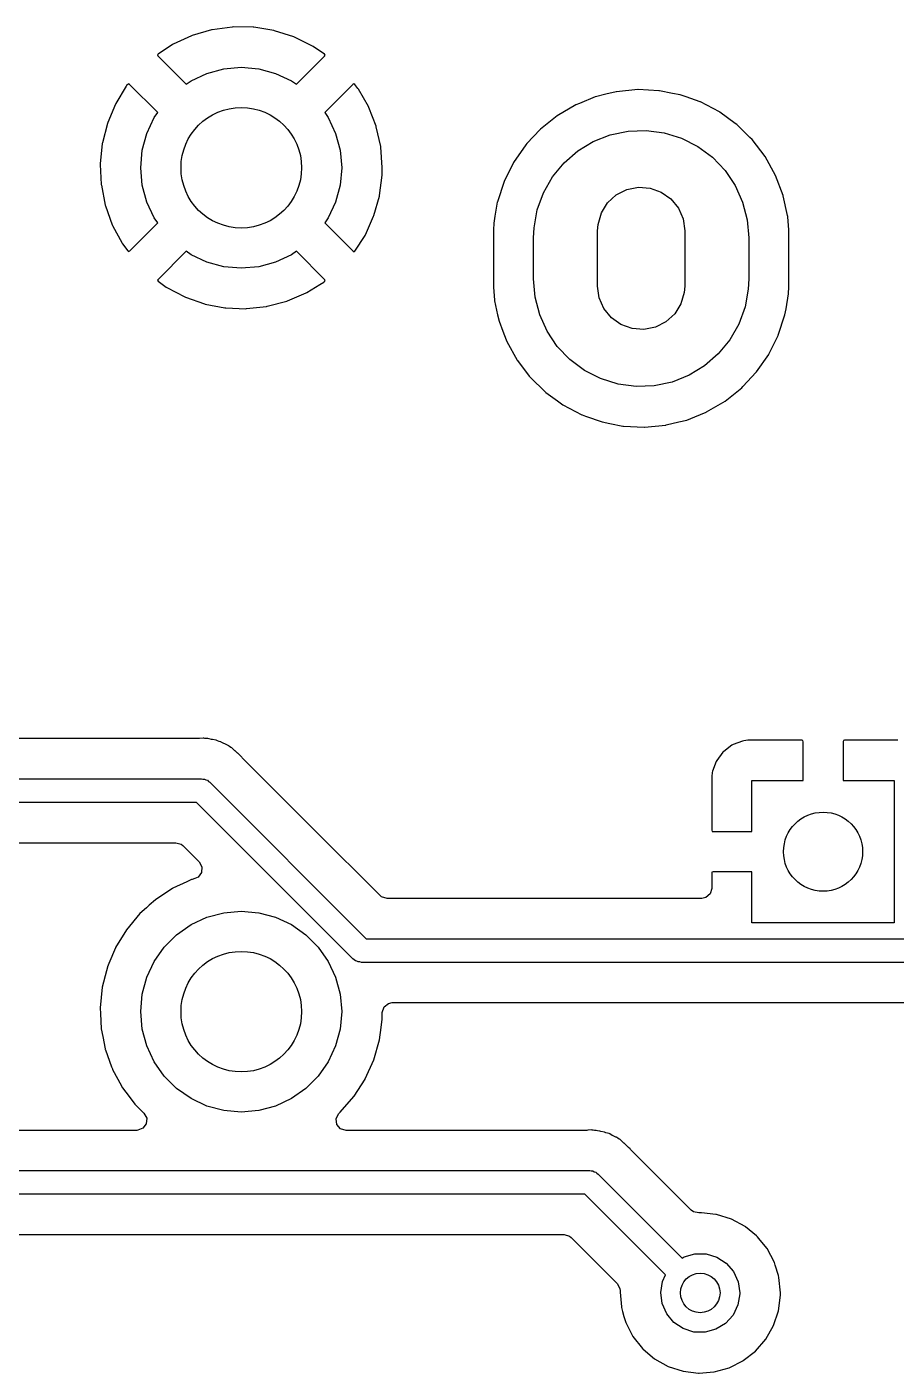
# Model space of a CAD drawing. Extents: x 123 to 292, y -246 to -33.
# Drawn here: x 264.8 to 275.79, y -138.94 to -121.92 of the extents above; entities that cross this region are included whole.
import ezdxf

# ---------------------------------------------------------------- set-up
doc = ezdxf.new("R2010")
doc.units = 0
doc.layers.add('BLACK', color=7, linetype='CONTINUOUS')

msp = doc.modelspace()

# ---------------------------------------------------------------- linework, layer by layer
at = {"layer": 'BLACK', "linetype": 'CONTINUOUS'}
for p, q in [((267.138, -121.955), (266.893, -122.027)), ((267.147, -121.953), (267.138, -121.955)), ((267.399, -121.919), (267.147, -121.953)), ((267.409, -121.918), (267.399, -121.919)), ((267.664, -121.922), (267.409, -121.918)), ((267.673, -121.923), (267.664, -121.922)), ((267.924, -121.964), (267.673, -121.923)), ((267.933, -121.966), (267.924, -121.964)), ((268.176, -122.043), (267.933, -121.966)), ((266.644, -122.141), (266.461, -122.262)), ((266.653, -122.137), (266.644, -122.141)), ((266.884, -122.03), (266.653, -122.137)), ((266.893, -122.027), (266.884, -122.03)), ((268.185, -122.047), (268.176, -122.043)), ((268.414, -122.16), (268.185, -122.047)), ((268.422, -122.164), (268.414, -122.16)), ((268.563, -122.262), (268.422, -122.164)), ((266.461, -122.262), (266.452, -122.272)), ((266.452, -122.272), (266.456, -122.282)), ((266.456, -122.282), (266.816, -122.642)), ((268.21, -122.642), (268.566, -122.286)), ((268.572, -122.274), (268.563, -122.262)), ((268.566, -122.286), (268.572, -122.274)), ((266.878, -122.598), (267.078, -122.505)), ((267.078, -122.505), (267.292, -122.447)), ((267.292, -122.447), (267.513, -122.428)), ((267.513, -122.428), (267.733, -122.447)), ((267.733, -122.447), (267.947, -122.505)), ((267.947, -122.505), (268.148, -122.598)), ((266.059, -122.667), (265.927, -122.885)), ((266.064, -122.659), (266.059, -122.667)), ((266.077, -122.644), (266.064, -122.659)), ((266.087, -122.637), (266.077, -122.644)), ((266.1, -122.644), (266.087, -122.637)), ((266.456, -123.001), (266.1, -122.644)), ((266.816, -122.642), (266.878, -122.598)), ((268.148, -122.598), (268.21, -122.642)), ((268.925, -122.645), (268.569, -123.001)), ((268.937, -122.639), (268.925, -122.645)), ((268.948, -122.647), (268.937, -122.639)), ((268.988, -122.697), (268.948, -122.647)), ((268.993, -122.705), (268.988, -122.697)), ((269.12, -122.926), (268.993, -122.705)), ((271.988, -122.803), (271.787, -122.884)), ((271.992, -122.801), (271.988, -122.803)), ((271.988, -122.803), (271.988, -122.803)), ((272.121, -122.77), (271.992, -122.801)), ((272.251, -122.738), (272.121, -122.77)), ((272.256, -122.737), (272.251, -122.738)), ((272.251, -122.738), (272.251, -122.738)), ((272.525, -122.711), (272.256, -122.737)), ((272.53, -122.711), (272.525, -122.711)), ((272.792, -122.724), (272.53, -122.711)), ((272.53, -122.711), (272.53, -122.711)), ((272.796, -122.724), (272.792, -122.724)), ((272.792, -122.724), (272.792, -122.724)), ((272.801, -122.725), (272.796, -122.724)), ((272.964, -122.758), (272.801, -122.725)), ((272.801, -122.725), (272.801, -122.725)), ((273.062, -122.777), (272.964, -122.758)), ((273.136, -122.803), (273.062, -122.777)), ((273.314, -122.866), (273.136, -122.803)), ((265.922, -122.893), (265.824, -123.128)), ((265.927, -122.885), (265.922, -122.893)), ((266.413, -123.063), (266.456, -123.001)), ((268.569, -123.001), (268.613, -123.063)), ((269.124, -122.935), (269.12, -122.926)), ((269.216, -123.172), (269.124, -122.935)), ((271.741, -122.903), (271.507, -123.04)), ((271.787, -122.884), (271.741, -122.903)), ((273.318, -122.867), (273.314, -122.866)), ((273.314, -122.866), (273.314, -122.866)), ((273.558, -122.993), (273.318, -122.867)), ((273.562, -122.996), (273.558, -122.993)), ((273.755, -123.137), (273.562, -122.996)), ((265.821, -123.137), (265.758, -123.384)), ((265.824, -123.128), (265.821, -123.137)), ((266.319, -123.264), (266.413, -123.063)), ((268.613, -123.063), (268.706, -123.264)), ((269.219, -123.181), (269.216, -123.172)), ((269.275, -123.43), (269.219, -123.181)), ((271.507, -123.04), (271.295, -123.209)), ((273.777, -123.153), (273.755, -123.137)), ((273.832, -123.207), (273.777, -123.153)), ((266.262, -123.477), (266.319, -123.264)), ((268.706, -123.264), (268.764, -123.477)), ((271.292, -123.213), (271.124, -123.393)), ((271.295, -123.209), (271.292, -123.213)), ((271.767, -123.485), (271.963, -123.366)), ((271.963, -123.366), (272.177, -123.281)), ((272.177, -123.281), (272.402, -123.234)), ((272.402, -123.234), (272.632, -123.226)), ((272.632, -123.226), (272.86, -123.256)), ((272.86, -123.256), (273.08, -123.324)), ((273.08, -123.324), (273.285, -123.428)), ((273.943, -123.315), (273.832, -123.207)), ((273.971, -123.343), (273.943, -123.315)), ((274.136, -123.558), (273.971, -123.343)), ((265.756, -123.393), (265.731, -123.647)), ((265.758, -123.384), (265.756, -123.393)), ((266.243, -123.698), (266.262, -123.477)), ((268.764, -123.477), (268.783, -123.698)), ((269.277, -123.439), (269.275, -123.43)), ((269.296, -123.695), (269.277, -123.439)), ((271.11, -123.408), (270.955, -123.63)), ((271.124, -123.393), (271.11, -123.408)), ((271.593, -123.636), (271.767, -123.485)), ((273.285, -123.428), (273.469, -123.565)), ((265.731, -123.647), (265.731, -123.656)), ((265.731, -123.656), (265.743, -123.911)), ((266.262, -123.919), (266.243, -123.698)), ((268.783, -123.698), (268.764, -123.919)), ((269.293, -123.788), (269.296, -123.701)), ((269.296, -123.701), (269.296, -123.695)), ((270.953, -123.634), (270.871, -123.799)), ((270.955, -123.63), (270.953, -123.634)), ((270.953, -123.634), (270.953, -123.634)), ((271.447, -123.814), (271.593, -123.636)), ((273.469, -123.565), (273.628, -123.732)), ((274.267, -123.795), (274.136, -123.558)), ((269.261, -124.049), (269.293, -123.794)), ((269.293, -123.794), (269.293, -123.788)), ((270.835, -123.873), (270.75, -124.131)), ((270.871, -123.799), (270.835, -123.873)), ((271.333, -124.014), (271.447, -123.814)), ((273.628, -123.732), (273.756, -123.923)), ((274.363, -124.049), (274.267, -123.795)), ((265.743, -123.911), (265.744, -123.92)), ((265.744, -123.92), (265.794, -124.17)), ((266.319, -124.132), (266.262, -123.919)), ((268.764, -123.919), (268.706, -124.132)), ((269.259, -124.058), (269.261, -124.049)), ((271.255, -124.23), (271.333, -124.014)), ((272.144, -124.143), (272.254, -124.042)), ((272.254, -124.042), (272.387, -123.975)), ((272.387, -123.975), (272.533, -123.945)), ((272.533, -123.945), (272.682, -123.956)), ((272.682, -123.956), (272.823, -124.007)), ((272.823, -124.007), (272.945, -124.093)), ((273.756, -123.923), (273.851, -124.132)), ((274.364, -124.053), (274.363, -124.049)), ((274.42, -124.303), (274.364, -124.053)), ((274.364, -124.053), (274.364, -124.053)), ((265.794, -124.17), (265.796, -124.179)), ((265.796, -124.179), (265.882, -124.419)), ((266.413, -124.333), (266.319, -124.132)), ((268.706, -124.132), (268.613, -124.333)), ((269.19, -124.303), (269.259, -124.058)), ((270.749, -124.135), (270.719, -124.312)), ((270.75, -124.131), (270.749, -124.135)), ((270.749, -124.135), (270.749, -124.135)), ((272.066, -124.27), (272.144, -124.143)), ((272.945, -124.093), (273.038, -124.209)), ((273.038, -124.209), (273.098, -124.346)), ((273.851, -124.132), (273.909, -124.355)), ((266.456, -124.395), (266.413, -124.333)), ((268.613, -124.333), (268.569, -124.395)), ((269.082, -124.545), (269.186, -124.312)), ((269.186, -124.312), (269.19, -124.303)), ((270.719, -124.312), (270.704, -124.398)), ((271.214, -124.456), (271.255, -124.23)), ((272.024, -124.414), (272.066, -124.27)), ((273.098, -124.346), (273.118, -124.494)), ((273.909, -124.355), (273.928, -124.584)), ((274.422, -124.314), (274.42, -124.303)), ((274.422, -124.318), (274.422, -124.314)), ((274.434, -124.485), (274.422, -124.318)), ((265.882, -124.419), (265.886, -124.427)), ((265.886, -124.427), (266.007, -124.652)), ((266.102, -124.75), (266.456, -124.395)), ((268.569, -124.395), (268.927, -124.753)), ((268.948, -124.754), (269.077, -124.553)), ((269.077, -124.553), (269.082, -124.545)), ((270.704, -124.398), (270.7, -124.484)), ((270.7, -124.484), (270.7, -125.173)), ((271.208, -124.584), (271.214, -124.456)), ((272.018, -124.494), (272.024, -124.414)), ((272.018, -125.194), (272.018, -124.494)), ((273.118, -124.494), (273.118, -125.194)), ((274.436, -124.515), (274.434, -124.485)), ((274.436, -125.204), (274.436, -124.515)), ((266.007, -124.652), (266.012, -124.66)), ((266.012, -124.66), (266.078, -124.748)), ((271.208, -125.104), (271.208, -124.584)), ((273.928, -124.584), (273.928, -125.104)), ((266.078, -124.748), (266.089, -124.757)), ((266.089, -124.757), (266.102, -124.75)), ((266.816, -124.754), (266.461, -125.109)), ((266.878, -124.798), (266.816, -124.754)), ((267.078, -124.891), (266.878, -124.798)), ((267.292, -124.949), (267.078, -124.891)), ((267.947, -124.891), (267.733, -124.949)), ((268.148, -124.798), (267.947, -124.891)), ((268.21, -124.754), (268.148, -124.798)), ((268.568, -125.113), (268.21, -124.754)), ((268.927, -124.753), (268.94, -124.76)), ((268.94, -124.76), (268.948, -124.754)), ((267.513, -124.968), (267.292, -124.949)), ((267.733, -124.949), (267.513, -124.968)), ((266.461, -125.109), (266.454, -125.121)), ((266.454, -125.121), (266.463, -125.133)), ((266.463, -125.133), (266.564, -125.207)), ((266.564, -125.207), (266.572, -125.212)), ((266.572, -125.212), (266.798, -125.331)), ((268.34, -125.277), (268.508, -125.173)), ((268.508, -125.173), (268.557, -125.143)), ((268.557, -125.143), (268.564, -125.137)), ((268.564, -125.137), (268.566, -125.136)), ((268.566, -125.136), (268.575, -125.123)), ((268.575, -125.123), (268.568, -125.113)), ((270.7, -125.173), (270.7, -125.175)), ((270.7, -125.175), (270.7, -125.175)), ((270.7, -125.175), (270.702, -125.208)), ((270.702, -125.208), (270.714, -125.374)), ((271.227, -125.333), (271.208, -125.104)), ((272.038, -125.342), (272.018, -125.194)), ((273.118, -125.194), (273.112, -125.274)), ((273.922, -125.232), (273.881, -125.458)), ((273.928, -125.104), (273.922, -125.232)), ((274.432, -125.29), (274.436, -125.204)), ((266.798, -125.331), (266.806, -125.335)), ((266.806, -125.335), (267.047, -125.419)), ((267.842, -125.45), (268.089, -125.385)), ((268.089, -125.385), (268.098, -125.382)), ((268.098, -125.382), (268.332, -125.281)), ((268.332, -125.281), (268.34, -125.277)), ((270.714, -125.374), (270.715, -125.379)), ((270.715, -125.379), (270.715, -125.379)), ((270.715, -125.379), (270.754, -125.557)), ((271.285, -125.556), (271.227, -125.333)), ((272.098, -125.479), (272.038, -125.342)), ((273.112, -125.274), (273.07, -125.418)), ((274.399, -125.48), (274.432, -125.294)), ((274.432, -125.294), (274.432, -125.29)), ((274.432, -125.294), (274.432, -125.294)), ((267.047, -125.419), (267.056, -125.421)), ((267.056, -125.421), (267.306, -125.469)), ((267.306, -125.469), (267.316, -125.47)), ((267.316, -125.47), (267.57, -125.48)), ((267.57, -125.48), (267.58, -125.479)), ((267.58, -125.479), (267.833, -125.452)), ((267.833, -125.452), (267.842, -125.45)), ((270.754, -125.557), (270.773, -125.639)), ((271.38, -125.765), (271.285, -125.556)), ((272.191, -125.595), (272.098, -125.479)), ((272.992, -125.545), (272.882, -125.646)), ((273.07, -125.418), (272.992, -125.545)), ((273.881, -125.458), (273.803, -125.674)), ((274.301, -125.815), (274.386, -125.557)), ((274.386, -125.557), (274.399, -125.48)), ((270.773, -125.639), (270.821, -125.766)), ((272.313, -125.681), (272.191, -125.595)), ((272.454, -125.732), (272.313, -125.681)), ((272.603, -125.743), (272.454, -125.732)), ((272.749, -125.713), (272.603, -125.743)), ((272.882, -125.646), (272.749, -125.713)), ((273.803, -125.674), (273.689, -125.874)), ((270.821, -125.766), (270.862, -125.874)), ((270.862, -125.874), (270.869, -125.893)), ((270.869, -125.893), (271, -126.13)), ((271.508, -125.956), (271.38, -125.765)), ((273.689, -125.874), (273.543, -126.052)), ((274.183, -126.054), (274.299, -125.819)), ((274.299, -125.819), (274.301, -125.815)), ((274.299, -125.819), (274.299, -125.819)), ((271.667, -126.123), (271.508, -125.956)), ((273.543, -126.052), (273.369, -126.203)), ((274.026, -126.28), (274.181, -126.058)), ((274.181, -126.058), (274.183, -126.054)), ((271, -126.13), (271.003, -126.133)), ((271.003, -126.133), (271.154, -126.331)), ((271.851, -126.26), (271.667, -126.123)), ((272.056, -126.364), (271.851, -126.26)), ((273.369, -126.203), (273.173, -126.322)), ((271.154, -126.331), (271.165, -126.345)), ((271.165, -126.345), (271.359, -126.535)), ((272.276, -126.432), (272.056, -126.364)), ((272.504, -126.462), (272.276, -126.432)), ((272.959, -126.407), (272.734, -126.454)), ((273.173, -126.322), (272.959, -126.407)), ((273.853, -126.465), (274.023, -126.284)), ((274.023, -126.284), (274.026, -126.28)), ((274.023, -126.284), (274.023, -126.284)), ((271.359, -126.535), (271.362, -126.538)), ((271.362, -126.538), (271.362, -126.538)), ((271.362, -126.538), (271.51, -126.645)), ((272.734, -126.454), (272.504, -126.462)), ((273.629, -126.648), (273.841, -126.479)), ((273.841, -126.479), (273.853, -126.465)), ((271.51, -126.645), (271.578, -126.695)), ((271.578, -126.695), (271.818, -126.821)), ((273.395, -126.785), (273.629, -126.648)), ((271.818, -126.821), (271.822, -126.822)), ((271.822, -126.822), (271.822, -126.822)), ((271.822, -126.822), (271.864, -126.837)), ((271.864, -126.837), (272.074, -126.911)), ((272.074, -126.911), (272.172, -126.93)), ((272.172, -126.93), (272.335, -126.963)), ((272.885, -126.95), (273.045, -126.911)), ((273.045, -126.911), (273.144, -126.887)), ((273.144, -126.887), (273.245, -126.846)), ((273.245, -126.846), (273.391, -126.787)), ((273.391, -126.787), (273.395, -126.785)), ((273.391, -126.787), (273.391, -126.787)), ((272.335, -126.963), (272.335, -126.963)), ((272.335, -126.963), (272.34, -126.964)), ((272.34, -126.964), (272.344, -126.964)), ((272.344, -126.964), (272.344, -126.964)), ((272.344, -126.964), (272.606, -126.977)), ((272.606, -126.977), (272.606, -126.977)), ((272.606, -126.977), (272.611, -126.977)), ((272.611, -126.977), (272.88, -126.951)), ((272.88, -126.951), (272.885, -126.95)), ((272.885, -126.95), (272.885, -126.95)), ((266.972, -130.913), (259.151, -130.913)), ((266.984, -130.913), (266.972, -130.913)), ((267.03, -130.909), (266.984, -130.913)), ((267.038, -130.91), (267.03, -130.909)), ((267.051, -130.912), (267.038, -130.91)), ((267.071, -130.913), (267.051, -130.912)), ((267.092, -130.913), (267.071, -130.913)), ((267.109, -130.918), (267.092, -130.913)), ((267.137, -130.925), (267.109, -130.918)), ((267.149, -130.927), (267.137, -130.925)), ((267.194, -130.935), (267.149, -130.927)), ((267.214, -130.943), (267.194, -130.935)), ((267.233, -130.95), (267.214, -130.943)), ((267.253, -130.955), (267.233, -130.95)), ((267.26, -130.959), (267.253, -130.955)), ((267.294, -130.977), (267.26, -130.959)), ((267.26, -130.959), (267.26, -130.959)), ((267.305, -130.982), (267.294, -130.977)), ((267.34, -130.998), (267.305, -130.982)), ((267.347, -131.001), (267.34, -130.998)), ((267.34, -130.998), (267.34, -130.998)), ((267.353, -131.006), (267.347, -131.001)), ((267.364, -131.014), (267.353, -131.006)), ((267.38, -131.025), (267.364, -131.014)), ((267.392, -131.031), (267.38, -131.025)), ((273.714, -130.999), (273.612, -131.076)), ((273.73, -130.991), (273.714, -130.999)), ((273.85, -130.946), (273.73, -130.991)), ((273.866, -130.942), (273.85, -130.946)), ((273.917, -130.936), (273.866, -130.942)), ((273.923, -130.936), (273.917, -130.936)), ((274.6, -130.936), (273.923, -130.936)), ((274.608, -130.938), (274.6, -130.936)), ((274.61, -130.939), (274.608, -130.938)), ((274.614, -130.954), (274.61, -130.939)), ((274.614, -131.444), (274.614, -130.954)), ((275.124, -130.942), (275.122, -130.95)), ((275.122, -130.95), (275.122, -131.444)), ((275.125, -130.94), (275.124, -130.942)), ((275.14, -130.936), (275.125, -130.94)), ((275.813, -130.936), (275.14, -130.936)), ((267.399, -131.035), (267.392, -131.031)), ((267.425, -131.059), (267.399, -131.035)), ((267.433, -131.067), (267.425, -131.059)), ((267.442, -131.074), (267.433, -131.067)), ((267.445, -131.077), (267.442, -131.074)), ((267.466, -131.098), (267.445, -131.077)), ((267.469, -131.1), (267.466, -131.098)), ((267.493, -131.123), (267.469, -131.1)), ((267.521, -131.149), (267.493, -131.123)), ((267.525, -131.156), (267.521, -131.149)), ((267.533, -131.164), (267.525, -131.156)), ((267.525, -131.156), (267.525, -131.156)), ((268.44, -132.072), (267.533, -131.164)), ((273.523, -131.19), (273.515, -131.206)), ((273.6, -131.088), (273.523, -131.19)), ((273.612, -131.076), (273.6, -131.088)), ((273.466, -131.342), (273.46, -131.393)), ((273.47, -131.326), (273.466, -131.342)), ((273.515, -131.206), (273.47, -131.326)), ((258.888, -131.422), (267.009, -131.422)), ((267.009, -131.422), (267.028, -131.427)), ((267.028, -131.427), (267.048, -131.427)), ((267.048, -131.427), (267.065, -131.437)), ((267.065, -131.437), (267.084, -131.442)), ((267.084, -131.442), (267.098, -131.456)), ((267.098, -131.456), (267.115, -131.466)), ((267.115, -131.466), (269.093, -133.444)), ((273.46, -131.393), (273.46, -131.399)), ((273.46, -131.399), (273.46, -132.072)), ((273.968, -132.09), (273.968, -131.444)), ((273.968, -131.444), (274.614, -131.444)), ((275.122, -131.444), (275.768, -131.444)), ((275.768, -131.444), (275.768, -133.244)), ((266.947, -131.722), (258.826, -131.722)), ((268.925, -133.7), (266.947, -131.722)), ((269.267, -132.898), (268.44, -132.072)), ((273.46, -132.072), (273.464, -132.087)), ((273.464, -132.087), (273.466, -132.088)), ((273.466, -132.088), (273.474, -132.09)), ((273.474, -132.09), (273.968, -132.09)), ((258.863, -132.231), (266.684, -132.231)), ((266.684, -132.231), (266.752, -132.251)), ((266.752, -132.251), (266.773, -132.267)), ((266.773, -132.267), (266.98, -132.474)), ((266.98, -132.474), (267.014, -132.537)), ((267.014, -132.537), (267.009, -132.607)), ((266.825, -132.725), (266.648, -132.806)), ((266.884, -132.697), (266.825, -132.725)), ((266.888, -132.695), (266.884, -132.697)), ((266.884, -132.697), (266.884, -132.697)), ((266.893, -132.694), (266.888, -132.695)), ((266.926, -132.684), (266.893, -132.694)), ((266.893, -132.694), (266.893, -132.694)), ((266.967, -132.664), (266.926, -132.684)), ((267.009, -132.607), (266.967, -132.664)), ((273.462, -132.604), (273.46, -132.612)), ((273.46, -132.612), (273.46, -132.809)), ((273.463, -132.602), (273.462, -132.604)), ((273.478, -132.598), (273.463, -132.602)), ((273.968, -132.598), (273.478, -132.598)), ((273.968, -133.244), (273.968, -132.598)), ((266.644, -132.809), (266.431, -132.948)), ((266.648, -132.806), (266.644, -132.809)), ((269.287, -132.915), (269.267, -132.898)), ((273.44, -132.877), (273.386, -132.924)), ((273.46, -132.809), (273.44, -132.877)), ((266.313, -133.053), (266.23, -133.127)), ((266.35, -133.02), (266.313, -133.053)), ((266.427, -132.951), (266.35, -133.02)), ((266.431, -132.949), (266.427, -132.951)), ((266.431, -132.948), (266.431, -132.949)), ((269.356, -132.935), (269.287, -132.915)), ((273.334, -132.935), (269.356, -132.935)), ((273.386, -132.924), (273.334, -132.935)), ((266.23, -133.127), (266.061, -133.33)), ((266.878, -133.266), (267.078, -133.173)), ((267.078, -133.173), (267.292, -133.115)), ((267.292, -133.115), (267.513, -133.096)), ((267.513, -133.096), (267.733, -133.115)), ((267.733, -133.115), (267.947, -133.173)), ((267.947, -133.173), (268.148, -133.266)), ((266.061, -133.33), (265.924, -133.556)), ((266.54, -133.55), (266.696, -133.393)), ((266.696, -133.393), (266.878, -133.266)), ((268.148, -133.266), (268.329, -133.393)), ((268.329, -133.393), (268.486, -133.55)), ((275.768, -133.244), (273.968, -133.244)), ((265.922, -133.561), (265.84, -133.756)), ((265.924, -133.556), (265.922, -133.561)), ((265.922, -133.561), (265.922, -133.561)), ((266.413, -133.731), (266.54, -133.55)), ((268.486, -133.55), (268.613, -133.731)), ((269.093, -133.444), (278.556, -133.444)), ((266.319, -133.932), (266.413, -133.731)), ((268.613, -133.731), (268.706, -133.932)), ((268.942, -133.709), (268.925, -133.7)), ((268.956, -133.723), (268.942, -133.709)), ((268.975, -133.729), (268.956, -133.723)), ((268.992, -133.738), (268.975, -133.729)), ((269.012, -133.738), (268.992, -133.738)), ((269.031, -133.744), (269.012, -133.738)), ((278.618, -133.744), (269.031, -133.744)), ((265.809, -133.849), (265.756, -134.056)), ((265.82, -133.805), (265.809, -133.849)), ((265.821, -133.8), (265.82, -133.805)), ((265.82, -133.805), (265.82, -133.805)), ((265.84, -133.756), (265.821, -133.8)), ((265.756, -134.056), (265.73, -134.319)), ((266.262, -134.145), (266.319, -133.932)), ((268.706, -133.932), (268.764, -134.145)), ((266.243, -134.366), (266.262, -134.145)), ((268.764, -134.145), (268.783, -134.366)), ((269.318, -134.307), (269.373, -134.262)), ((269.373, -134.262), (269.422, -134.252)), ((269.422, -134.252), (278.536, -134.252)), ((265.73, -134.319), (265.73, -134.324)), ((265.73, -134.324), (265.73, -134.324)), ((265.73, -134.324), (265.733, -134.391)), ((265.733, -134.391), (265.743, -134.583)), ((266.262, -134.587), (266.243, -134.366)), ((268.783, -134.366), (268.764, -134.587)), ((269.294, -134.456), (269.296, -134.375)), ((269.296, -134.375), (269.318, -134.307)), ((265.743, -134.583), (265.762, -134.682)), ((266.319, -134.8), (266.262, -134.587)), ((268.764, -134.587), (268.706, -134.8)), ((269.26, -134.722), (269.28, -134.566)), ((269.28, -134.566), (269.293, -134.462)), ((269.293, -134.462), (269.294, -134.459)), ((269.293, -134.462), (269.293, -134.462)), ((269.294, -134.459), (269.294, -134.456)), ((265.762, -134.682), (265.793, -134.838)), ((269.189, -134.976), (269.26, -134.722)), ((265.793, -134.838), (265.794, -134.843)), ((265.794, -134.843), (265.796, -134.847)), ((265.796, -134.847), (265.796, -134.847)), ((265.796, -134.847), (265.874, -135.064)), ((266.413, -135.001), (266.319, -134.8)), ((268.706, -134.8), (268.613, -135.001)), ((265.874, -135.064), (265.884, -135.091)), ((265.884, -135.091), (265.886, -135.096)), ((265.886, -135.096), (265.998, -135.304)), ((266.54, -135.182), (266.413, -135.001)), ((268.613, -135.001), (268.486, -135.182)), ((269.08, -135.217), (269.189, -134.976)), ((266.696, -135.339), (266.54, -135.182)), ((268.486, -135.182), (268.329, -135.339)), ((268.941, -135.433), (269.078, -135.221)), ((269.078, -135.221), (269.08, -135.217)), ((265.998, -135.304), (266.009, -135.324)), ((266.009, -135.324), (266.011, -135.328)), ((266.011, -135.328), (266.011, -135.328)), ((266.011, -135.328), (266.094, -135.438)), ((266.094, -135.438), (266.167, -135.536)), ((266.878, -135.466), (266.696, -135.339)), ((268.329, -135.339), (268.148, -135.466)), ((268.763, -135.638), (268.937, -135.439)), ((268.937, -135.439), (268.941, -135.433)), ((266.167, -135.536), (266.17, -135.539)), ((266.17, -135.539), (266.17, -135.539)), ((266.17, -135.539), (266.283, -135.651)), ((267.078, -135.559), (266.878, -135.466)), ((267.292, -135.617), (267.078, -135.559)), ((267.513, -135.636), (267.292, -135.617)), ((267.733, -135.617), (267.513, -135.636)), ((267.947, -135.559), (267.733, -135.617)), ((268.148, -135.466), (267.947, -135.559)), ((266.312, -135.784), (266.27, -135.841)), ((266.283, -135.651), (266.317, -135.713)), ((266.317, -135.713), (266.312, -135.784)), ((268.712, -135.723), (268.742, -135.658)), ((268.722, -135.793), (268.712, -135.723)), ((268.769, -135.846), (268.722, -135.793)), ((268.742, -135.658), (268.755, -135.644)), ((268.755, -135.644), (268.759, -135.641)), ((268.759, -135.641), (268.763, -135.638)), ((268.759, -135.641), (268.759, -135.641)), ((266.194, -135.867), (263.941, -135.867)), ((266.204, -135.866), (266.194, -135.867)), ((266.27, -135.841), (266.204, -135.866)), ((268.837, -135.867), (268.769, -135.846)), ((271.881, -135.867), (268.837, -135.867)), ((271.893, -135.866), (271.881, -135.867)), ((271.939, -135.862), (271.893, -135.866)), ((271.947, -135.863), (271.939, -135.862)), ((271.96, -135.865), (271.947, -135.863)), ((271.98, -135.867), (271.96, -135.865)), ((272.001, -135.867), (271.98, -135.867)), ((272.018, -135.871), (272.001, -135.867)), ((272.046, -135.878), (272.018, -135.871)), ((272.058, -135.88), (272.046, -135.878)), ((272.103, -135.888), (272.058, -135.88)), ((272.123, -135.896), (272.103, -135.888)), ((272.142, -135.903), (272.123, -135.896)), ((272.163, -135.908), (272.142, -135.903)), ((272.17, -135.912), (272.163, -135.908)), ((272.203, -135.93), (272.17, -135.912)), ((272.17, -135.912), (272.17, -135.912)), ((272.214, -135.935), (272.203, -135.93)), ((272.249, -135.951), (272.214, -135.935)), ((272.256, -135.954), (272.249, -135.951)), ((272.249, -135.951), (272.249, -135.951)), ((272.262, -135.959), (272.256, -135.954)), ((272.273, -135.967), (272.262, -135.959)), ((272.29, -135.978), (272.273, -135.967)), ((272.301, -135.984), (272.29, -135.978)), ((272.308, -135.988), (272.301, -135.984)), ((272.321, -135.999), (272.308, -135.988)), ((272.342, -136.02), (272.321, -135.999)), ((272.351, -136.027), (272.342, -136.02)), ((272.355, -136.03), (272.351, -136.027)), ((272.375, -136.051), (272.355, -136.03)), ((272.378, -136.053), (272.375, -136.051)), ((272.41, -136.083), (272.378, -136.053)), ((272.43, -136.102), (272.41, -136.083)), ((272.434, -136.109), (272.43, -136.102)), ((272.442, -136.117), (272.434, -136.109)), ((273.199, -136.874), (272.442, -136.117)), ((255.332, -136.375), (271.918, -136.375)), ((271.918, -136.375), (271.937, -136.38)), ((271.937, -136.38), (271.957, -136.38)), ((271.957, -136.38), (271.974, -136.39)), ((271.974, -136.39), (271.993, -136.395)), ((271.993, -136.395), (272.007, -136.409)), ((272.007, -136.409), (272.024, -136.419)), ((272.024, -136.419), (273.087, -137.481)), ((271.856, -136.675), (255.27, -136.675)), ((272.875, -137.694), (271.856, -136.675)), ((273.23, -136.897), (273.199, -136.874)), ((273.299, -136.911), (273.23, -136.897)), ((273.322, -136.909), (273.299, -136.911)), ((273.329, -136.909), (273.322, -136.909)), ((273.513, -136.929), (273.329, -136.909)), ((273.329, -136.909), (273.329, -136.909)), ((273.519, -136.929), (273.513, -136.929)), ((273.513, -136.929), (273.513, -136.929)), ((273.708, -136.988), (273.519, -136.929)), ((273.882, -137.082), (273.708, -136.988)), ((273.887, -137.086), (273.882, -137.082)), ((274.026, -137.201), (273.887, -137.086)), ((273.887, -137.086), (273.887, -137.086)), ((255.307, -137.183), (271.593, -137.183)), ((271.593, -137.183), (271.661, -137.204)), ((271.661, -137.204), (271.682, -137.22)), ((271.682, -137.22), (272.266, -137.804)), ((274.034, -137.208), (274.026, -137.201)), ((274.038, -137.213), (274.034, -137.208)), ((274.071, -137.253), (274.038, -137.213)), ((274.038, -137.213), (274.038, -137.213)), ((274.159, -137.361), (274.071, -137.253)), ((273.087, -137.481), (273.111, -137.466)), ((273.111, -137.466), (273.247, -137.427)), ((273.247, -137.427), (273.389, -137.427)), ((273.389, -137.427), (273.525, -137.468)), ((273.525, -137.468), (273.644, -137.545)), ((274.252, -137.536), (274.159, -137.361)), ((273.644, -137.545), (273.737, -137.653)), ((273.737, -137.653), (273.795, -137.782)), ((274.263, -137.572), (274.252, -137.536)), ((274.303, -137.703), (274.263, -137.572)), ((272.266, -137.804), (272.3, -137.866)), ((272.815, -137.916), (272.837, -137.776)), ((272.837, -137.776), (272.875, -137.694)), ((273.795, -137.782), (273.815, -137.922)), ((274.309, -137.725), (274.303, -137.703)), ((274.329, -137.922), (274.309, -137.725)), ((272.3, -137.866), (272.302, -137.896)), ((272.302, -137.896), (272.303, -137.896)), ((272.303, -137.902), (272.302, -137.908)), ((272.302, -137.908), (272.303, -137.914)), ((272.303, -137.896), (272.303, -137.902)), ((272.303, -137.914), (272.318, -138.098)), ((272.834, -138.056), (272.815, -137.916)), ((273.815, -137.934), (273.792, -138.074)), ((273.815, -137.922), (273.815, -137.934)), ((274.303, -138.147), (274.328, -137.95)), ((274.328, -137.95), (274.329, -137.922)), ((272.318, -138.098), (272.319, -138.105)), ((272.319, -138.105), (272.334, -138.158)), ((272.334, -138.158), (272.351, -138.219)), ((272.891, -138.186), (272.834, -138.056)), ((273.792, -138.074), (273.73, -138.202)), ((274.241, -138.334), (274.303, -138.147)), ((272.351, -138.219), (272.373, -138.295)), ((272.373, -138.295), (272.463, -138.471)), ((272.982, -138.295), (272.891, -138.186)), ((273.1, -138.373), (272.982, -138.295)), ((273.635, -138.307), (273.514, -138.381)), ((273.73, -138.202), (273.635, -138.307)), ((274.143, -138.506), (274.241, -138.334)), ((272.463, -138.471), (272.586, -138.626)), ((273.235, -138.416), (273.1, -138.373)), ((273.377, -138.418), (273.235, -138.416)), ((273.514, -138.381), (273.377, -138.418)), ((274.014, -138.656), (274.143, -138.506)), ((272.586, -138.626), (272.591, -138.63)), ((272.591, -138.63), (272.591, -138.63)), ((272.591, -138.63), (272.713, -138.733)), ((273.858, -138.778), (274.014, -138.656)), ((272.713, -138.733), (272.737, -138.754)), ((272.737, -138.754), (272.91, -138.851)), ((272.91, -138.851), (273.098, -138.912)), ((273.687, -138.864), (273.853, -138.78)), ((273.853, -138.78), (273.858, -138.778)), ((273.853, -138.78), (273.853, -138.78)), ((273.098, -138.912), (273.294, -138.935)), ((273.294, -138.935), (273.3, -138.935)), ((273.3, -138.935), (273.485, -138.92)), ((273.3, -138.935), (273.3, -138.935)), ((273.485, -138.92), (273.485, -138.92)), ((273.485, -138.92), (273.491, -138.92)), ((273.491, -138.92), (273.682, -138.867)), ((273.682, -138.867), (273.687, -138.864)), ((273.687, -138.864), (273.687, -138.864))]:
    msp.add_line(p, q, dxfattribs=at)
at = {"layer": 'BLACK'}
for centre, radius in [((267.513, -123.698), 0.762), ((274.868, -132.344), 0.5), ((267.513, -134.366), 0.762), ((273.315, -137.922), 0.25)]:
    msp.add_circle(centre, radius, dxfattribs=at)

doc.saveas('drawing.dxf')
